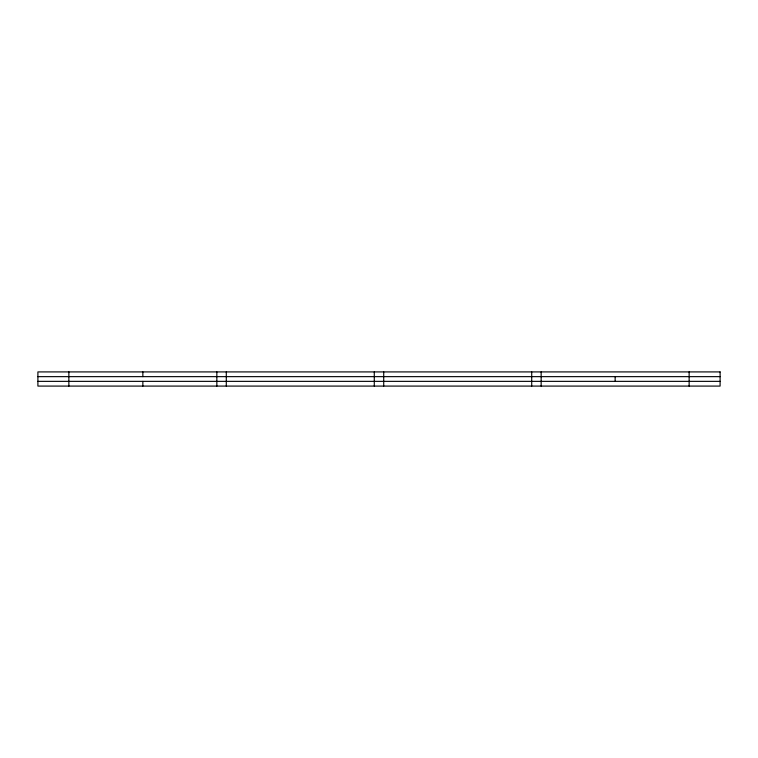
<?xml version="1.0" encoding="UTF-8"?>
<svg xmlns="http://www.w3.org/2000/svg" width="758" height="758" viewBox="0 0 758 758"><rect width="100%" height="100%" fill="white"/><g stroke="black" fill="none" stroke-linecap="round" stroke-linejoin="round"><path stroke-width="1.14" d="M37.9 376.641L720.1 376.641M37.9 381.359L720.1 381.359M689.136 371.913L689.136 386.087M615.145 376.641L615.145 381.359M541.155 371.913L541.155 386.087M531.709 371.913L531.709 386.087M383.719 371.913L383.719 386.087M374.281 371.913L374.281 386.087M226.291 371.913L226.291 386.087M216.845 371.913L216.845 386.087M142.855 371.913L142.855 376.641M142.855 381.359L142.855 386.087M68.864 371.913L68.864 386.087M720.1 371.913L37.9 371.913L37.9 386.087L720.1 386.087L720.1 371.913"/></g></svg>
